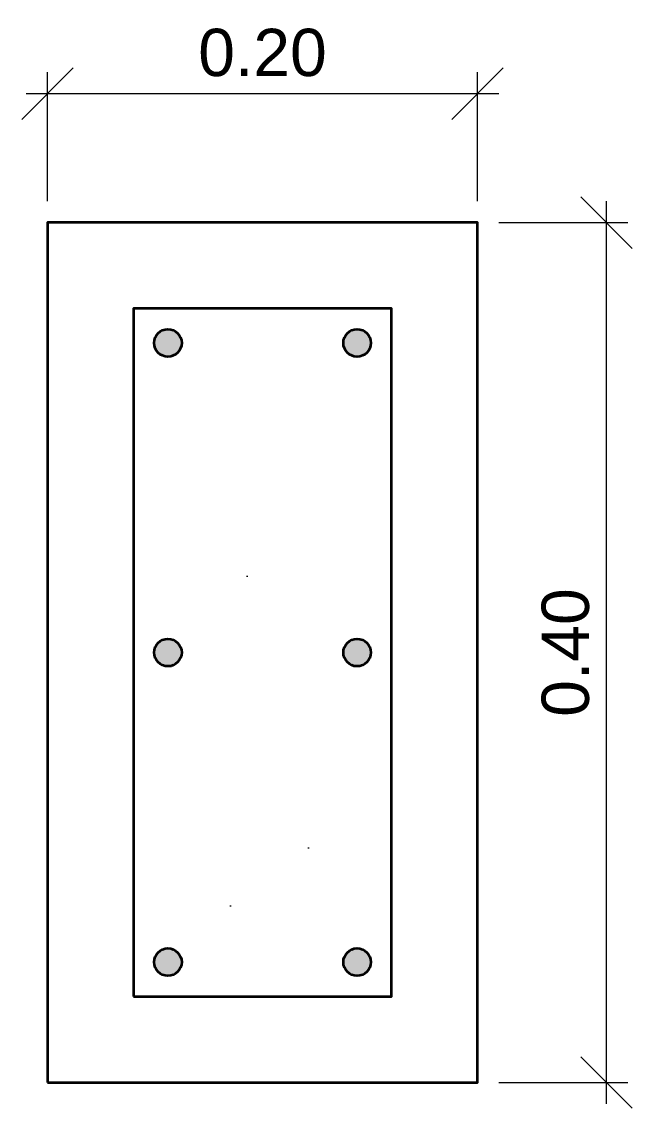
# Model space of a CAD drawing. Header units: metres. Extents: x -2.3 to 60.3, y -2.9 to 10.8.
# Drawn here: x 59.988 to 60.272, y -0.012 to 0.493 of the extents above; entities that cross this region are included whole.
import ezdxf

# ---------------------------------------------------------------- set-up
doc = ezdxf.new("R2010")
doc.units = ezdxf.units.M
for name, color, linetype, lineweight in [('E-DET', 7, 'Continuous', 35), ('E-DET-TRAMA', 8, 'Continuous', 9), ('E-TXT', 7, 'Continuous', 18)]:
    doc.layers.add(name, color=color, linetype=linetype, lineweight=lineweight)
doc.styles.add('ARIAL', font='arial.ttf')
doc.dimstyles.new('COTA-10', dxfattribs={"dimtxt": 0.022, "dimasz": 0.012, "dimexe": 0.01, "dimexo": 0.01, "dimgap": 0.008, "dimtad": 1, "dimzin": 0, "dimdsep": 46, "dimtxsty": 'ARIAL', "dimtsz": 0.012, "dimcen": 2.5, "dimdle": 0.01, "dimclrd": 7, "dimclre": 7, "dimclrt": 7, "dimazin": 3, "dimtfac": 1, "dimtmove": 0, "dimatfit": 3, "dimlwd": 18, "dimlwe": 13})

msp = doc.modelspace()

# ---------------------------------------------------------------- hatches: boundary and pattern name
at = {"layer": 'E-DET'}
h = msp.add_hatch(color=7, dxfattribs=at)
edge = h.paths.add_edge_path()
edge.add_arc((60.056, 0.344), 0.0064, 0, 360)
h = msp.add_hatch(color=7, dxfattribs=at)
edge = h.paths.add_edge_path()
edge.add_arc((60.144, 0.344), 0.0064, 0, 360)
h = msp.add_hatch(color=7, dxfattribs=at)
edge = h.paths.add_edge_path()
edge.add_arc((60.056, 0.2), 0.0064, 0, 360)
h = msp.add_hatch(color=7, dxfattribs=at)
edge = h.paths.add_edge_path()
edge.add_arc((60.144, 0.2), 0.0064, 0, 360)
h = msp.add_hatch(color=7, dxfattribs=at)
edge = h.paths.add_edge_path()
edge.add_arc((60.056, 0.056), 0.0064, 0, 360)
h = msp.add_hatch(color=7, dxfattribs=at)
edge = h.paths.add_edge_path()
edge.add_arc((60.144, 0.056), 0.0064, 0, 360)
at = {"layer": 'E-DET-TRAMA'}
h = msp.add_hatch(dxfattribs=at)
h.set_pattern_fill('AR-CONC', scale=0.004)
h.paths.add_polyline_path([(60, 0), (60.2, 0), (60.2, 0.4), (60, 0.4)])

# ---------------------------------------------------------------- linework, layer by layer
at = {"layer": 'E-DET'}
for points in [[(60, 0), (60.2, 0), (60.2, 0.4), (60, 0.4)], [(60.04, 0.04), (60.16, 0.04), (60.16, 0.36), (60.04, 0.36)]]:
    msp.add_lwpolyline(points, close=True, dxfattribs=at)
for centre in [(60.056, 0.344), (60.144, 0.344), (60.056, 0.2), (60.144, 0.2), (60.056, 0.056), (60.144, 0.056)]:
    msp.add_circle(centre, 0.0064, dxfattribs=at)

# ---------------------------------------------------------------- dimensions: what is measured, and where the dimension line sits
at = {"layer": 'E-TXT'}
msp.add_linear_dim(base=(60, 0.46), p1=(60, 0.4), p2=(60.2, 0.4), dimstyle='COTA-10', dxfattribs=at).render()
msp.add_linear_dim(base=(60.26, 0), p1=(60.2, 0), p2=(60.2, 0.4), angle=90, dimstyle='COTA-10', dxfattribs=at).render()

doc.saveas('drawing.dxf')
